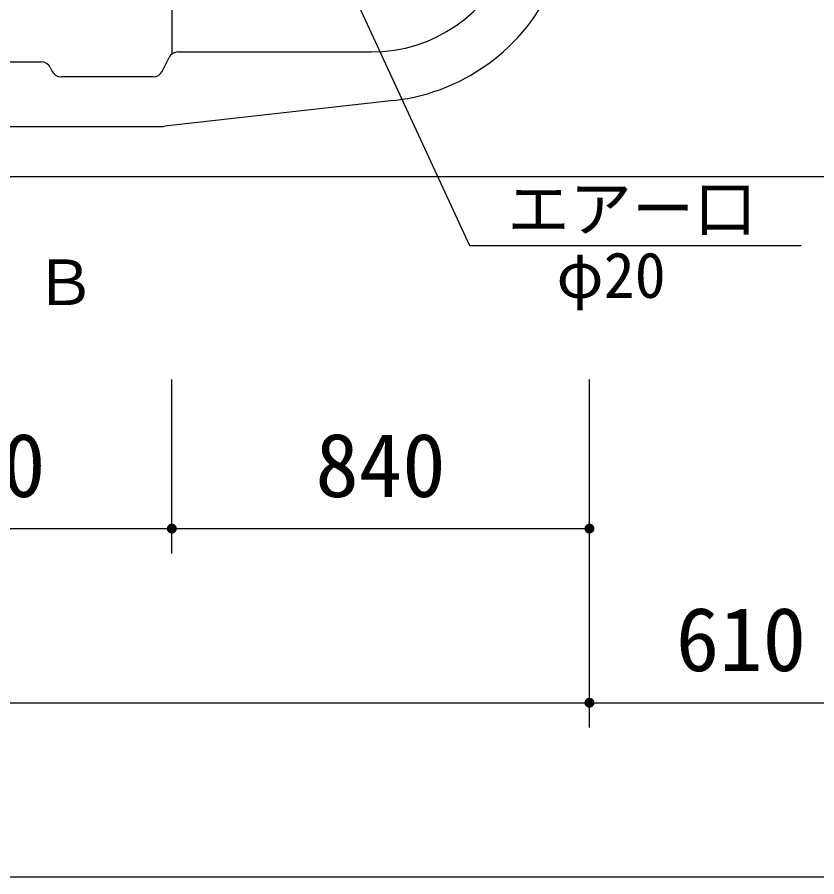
# Model space of a CAD drawing. Units: millimetres, scale not verified. Extents: x -14850 to 14850, y -10500 to 10500.
# Drawn here: x -7456 to -5848, y -1053 to 675 of the extents above; entities that cross this region are included whole.
import ezdxf
from ezdxf.enums import TextEntityAlignment as Align

# ---------------------------------------------------------------- set-up
doc = ezdxf.new("R2010")
doc.units = ezdxf.units.MM
doc.header["$LTSCALE"] = 50
for name, color, linetype, lineweight in [('0-1_躯体', 3, 'Continuous', 25), ('0-2_製作', 5, 'Continuous', 25), ('0-3_機器', 3, 'Continuous', 25)]:
    doc.layers.add(name, color=color, linetype=linetype, lineweight=lineweight)
doc.styles.add('ＭＳ ゴシック', font='')
doc.styles.get('ＭＳ ゴシック').set_extended_font_data('MS Gothic')

msp = doc.modelspace()

# ---------------------------------------------------------------- linework, layer by layer
at = {"layer": '0-1_躯体'}
for p, q in [((-7145.34, 2709), (-7145.34, 600.45)), ((-7034.86, 1272.32), (-6546.42, 215.8)), ((-7164.81, 565.78), (-7150.87, 593.67)), ((-7132.98, 604.72), (-6743.84, 604.72)), ((-7652.98, 584.72), (-7407.7, 584.72)), ((-7389.81, 573.67), (-7385.87, 565.78)), ((-7182.7, 554.72), (-7367.98, 554.72)), ((-6699.01, 507.24), (-7159.14, 455.35)), ((-10156.99, 454.72), (-7170.34, 454.72)), ((-6546.42, 215.8), (-5879.29, 215.8))]:
    msp.add_line(p, q, dxfattribs=at)
for centre, radius, start, end in [((-6743.84, 904.72), 300, 270, 339.07516), ((-6743.84, 904.72), 400, 276.43425, 339.07516), ((-7132.98, 584.72), 20, 90, 153.43494), ((-7407.7, 564.72), 20, 26.56505, 90), ((-7367.98, 574.72), 20, 206.56503, 270), ((-7182.7, 574.72), 20, 270, 333.43494), ((-7170.34, 554.72), 100, 270, 276.43425)]:
    msp.add_arc(centre, radius, start, end, dxfattribs=at)
at = {"layer": '0-2_製作', "color": 2}
for p, q in [((-7145.34, -403.4), (-7145.34, -53.78)), ((-6305.34, -753.4), (-6305.34, -53.78)), ((-7915.34, -353.4), (-7145.34, -353.4)), ((-7145.34, -353.4), (-6305.34, -353.4)), ((-10615.34, -703.4), (-6305.34, -703.4)), ((-6305.34, -703.4), (-5695.34, -703.4)), ((-10615.34, -1053.4), (-5695.34, -1053.4))]:
    msp.add_line(p, q, dxfattribs=at)
at = {"layer": '0-2_製作'}
for points in [[(-7151.22, -345.31), (-7145.34, -353.4), (-7152.19, -346.11)], [(-7150.16, -344.64), (-7145.34, -353.4), (-7151.22, -345.31)], [(-7149.02, -344.11), (-7145.34, -353.4), (-7150.16, -344.64)], [(-7147.83, -343.72), (-7145.34, -353.4), (-7149.02, -344.11)], [(-7146.6, -343.48), (-7145.34, -353.4), (-7147.83, -343.72)], [(-7145.34, -343.4), (-7145.34, -353.4), (-7146.6, -343.48)], [(-7145.34, -343.4), (-7135.34, -353.4), (-7145.34, -353.4)], [(-7144.71, -343.42), (-7135.34, -353.4), (-7145.34, -343.4)], [(-7143.47, -343.58), (-7135.34, -353.4), (-7144.71, -343.42)], [(-7142.25, -343.89), (-7135.34, -353.4), (-7143.47, -343.58)], [(-7141.08, -344.36), (-7135.34, -353.4), (-7142.25, -343.89)], [(-7139.98, -344.96), (-7135.34, -353.4), (-7141.08, -344.36)], [(-7138.97, -345.7), (-7135.34, -353.4), (-7139.98, -344.96)], [(-6311.22, -345.31), (-6305.34, -353.4), (-6312.19, -346.11)], [(-6310.16, -344.64), (-6305.34, -353.4), (-6311.22, -345.31)], [(-6309.02, -344.11), (-6305.34, -353.4), (-6310.16, -344.64)], [(-6307.83, -343.72), (-6305.34, -353.4), (-6309.02, -344.11)], [(-6306.6, -343.48), (-6305.34, -353.4), (-6307.83, -343.72)], [(-6305.34, -343.4), (-6305.34, -353.4), (-6306.6, -343.48)], [(-6305.34, -343.4), (-6295.34, -353.4), (-6305.34, -353.4)], [(-6304.71, -343.42), (-6295.34, -353.4), (-6305.34, -343.4)], [(-6303.47, -343.58), (-6295.34, -353.4), (-6304.71, -343.42)], [(-6302.25, -343.89), (-6295.34, -353.4), (-6303.47, -343.58)], [(-6301.08, -344.36), (-6295.34, -353.4), (-6302.25, -343.89)], [(-6299.98, -344.96), (-6295.34, -353.4), (-6301.08, -344.36)], [(-6298.97, -345.7), (-6295.34, -353.4), (-6299.98, -344.96)], [(-7155.32, -352.78), (-7145.34, -353.4), (-7155.34, -353.4)], [(-7145.34, -353.4), (-7155.26, -354.66), (-7155.34, -353.4)], [(-7155.17, -351.53), (-7145.34, -353.4), (-7155.32, -352.78)], [(-7145.34, -353.4), (-7155.03, -355.89), (-7155.26, -354.66)], [(-7154.85, -350.31), (-7145.34, -353.4), (-7155.17, -351.53)], [(-7145.34, -353.4), (-7154.64, -357.09), (-7155.03, -355.89)], [(-7154.39, -349.15), (-7145.34, -353.4), (-7154.85, -350.31)], [(-7145.34, -353.4), (-7154.11, -358.22), (-7154.64, -357.09)], [(-7153.79, -348.05), (-7145.34, -353.4), (-7154.39, -349.15)], [(-7145.34, -353.4), (-7153.43, -359.28), (-7154.11, -358.22)], [(-7153.05, -347.03), (-7145.34, -353.4), (-7153.79, -348.05)], [(-7145.34, -353.4), (-7152.63, -360.25), (-7153.43, -359.28)], [(-7152.19, -346.11), (-7145.34, -353.4), (-7153.05, -347.03)], [(-7145.34, -353.4), (-7151.72, -361.11), (-7152.63, -360.25)], [(-7145.34, -353.4), (-7150.7, -361.85), (-7151.72, -361.11)], [(-7145.34, -353.4), (-7149.6, -362.45), (-7150.7, -361.85)], [(-7145.34, -353.4), (-7148.43, -362.92), (-7149.6, -362.45)], [(-7145.34, -353.4), (-7147.22, -363.23), (-7148.43, -362.92)], [(-7145.34, -353.4), (-7145.97, -363.38), (-7147.22, -363.23)], [(-7145.34, -353.4), (-7145.34, -363.4), (-7145.97, -363.38)], [(-7145.34, -353.4), (-7144.09, -363.33), (-7145.34, -363.4)], [(-7135.34, -353.4), (-7144.09, -363.33), (-7145.34, -353.4)], [(-7135.34, -353.4), (-7142.86, -363.09), (-7144.09, -363.33)], [(-7135.34, -353.4), (-7141.66, -362.7), (-7142.86, -363.09)], [(-7135.34, -353.4), (-7140.52, -362.17), (-7141.66, -362.7)], [(-7135.34, -353.4), (-7139.46, -361.49), (-7140.52, -362.17)], [(-7135.34, -353.4), (-7138.5, -360.69), (-7139.46, -361.49)], [(-7138.05, -346.56), (-7135.34, -353.4), (-7138.97, -345.7)], [(-7135.34, -353.4), (-7137.64, -359.78), (-7138.5, -360.69)], [(-7137.25, -347.53), (-7135.34, -353.4), (-7138.05, -346.56)], [(-7135.34, -353.4), (-7136.9, -358.76), (-7137.64, -359.78)], [(-7136.58, -348.59), (-7135.34, -353.4), (-7137.25, -347.53)], [(-7135.34, -353.4), (-7136.29, -357.66), (-7136.9, -358.76)], [(-7136.04, -349.72), (-7135.34, -353.4), (-7136.58, -348.59)], [(-7135.34, -353.4), (-7135.83, -356.49), (-7136.29, -357.66)], [(-7135.66, -350.92), (-7135.34, -353.4), (-7136.04, -349.72)], [(-7135.34, -353.4), (-7135.52, -355.28), (-7135.83, -356.49)], [(-7135.42, -352.15), (-7135.34, -353.4), (-7135.66, -350.92)], [(-7135.34, -353.4), (-7135.36, -354.03), (-7135.52, -355.28)], [(-6315.32, -352.78), (-6305.34, -353.4), (-6315.34, -353.4)], [(-6305.34, -353.4), (-6315.26, -354.66), (-6315.34, -353.4)], [(-6315.16, -351.53), (-6305.34, -353.4), (-6315.32, -352.78)], [(-6305.34, -353.4), (-6315.03, -355.89), (-6315.26, -354.66)], [(-6314.85, -350.31), (-6305.34, -353.4), (-6315.16, -351.53)], [(-6305.34, -353.4), (-6314.64, -357.09), (-6315.03, -355.89)], [(-6314.39, -349.15), (-6305.34, -353.4), (-6314.85, -350.31)], [(-6305.34, -353.4), (-6314.11, -358.22), (-6314.64, -357.09)], [(-6313.79, -348.05), (-6305.34, -353.4), (-6314.39, -349.15)], [(-6305.34, -353.4), (-6313.43, -359.28), (-6314.11, -358.22)], [(-6313.05, -347.03), (-6305.34, -353.4), (-6313.79, -348.05)], [(-6305.34, -353.4), (-6312.63, -360.25), (-6313.43, -359.28)], [(-6312.19, -346.11), (-6305.34, -353.4), (-6313.05, -347.03)], [(-6305.34, -353.4), (-6311.72, -361.11), (-6312.63, -360.25)], [(-6305.34, -353.4), (-6310.7, -361.85), (-6311.72, -361.11)], [(-6305.34, -353.4), (-6309.6, -362.45), (-6310.7, -361.85)], [(-6305.34, -353.4), (-6308.43, -362.92), (-6309.6, -362.45)], [(-6305.34, -353.4), (-6307.22, -363.23), (-6308.43, -362.92)], [(-6305.34, -353.4), (-6305.97, -363.38), (-6307.22, -363.23)], [(-6305.34, -353.4), (-6305.34, -363.4), (-6305.97, -363.38)], [(-6305.34, -353.4), (-6304.09, -363.33), (-6305.34, -363.4)], [(-6295.34, -353.4), (-6304.09, -363.33), (-6305.34, -353.4)], [(-6295.34, -353.4), (-6302.86, -363.09), (-6304.09, -363.33)], [(-6295.34, -353.4), (-6301.66, -362.7), (-6302.86, -363.09)], [(-6295.34, -353.4), (-6300.52, -362.17), (-6301.66, -362.7)], [(-6295.34, -353.4), (-6299.46, -361.49), (-6300.52, -362.17)], [(-6295.34, -353.4), (-6298.5, -360.69), (-6299.46, -361.49)], [(-6298.05, -346.56), (-6295.34, -353.4), (-6298.97, -345.7)], [(-6295.34, -353.4), (-6297.64, -359.78), (-6298.5, -360.69)], [(-6297.25, -347.53), (-6295.34, -353.4), (-6298.05, -346.56)], [(-6295.34, -353.4), (-6296.9, -358.76), (-6297.64, -359.78)], [(-6296.58, -348.59), (-6295.34, -353.4), (-6297.25, -347.53)], [(-6295.34, -353.4), (-6296.29, -357.66), (-6296.9, -358.76)], [(-6296.04, -349.72), (-6295.34, -353.4), (-6296.58, -348.59)], [(-6295.34, -353.4), (-6295.83, -356.49), (-6296.29, -357.66)], [(-6295.66, -350.92), (-6295.34, -353.4), (-6296.04, -349.72)], [(-6295.34, -353.4), (-6295.52, -355.28), (-6295.83, -356.49)], [(-6295.42, -352.15), (-6295.34, -353.4), (-6295.66, -350.92)], [(-6295.34, -353.4), (-6295.36, -354.03), (-6295.52, -355.28)], [(-6315.32, -702.78), (-6305.34, -703.4), (-6315.34, -703.4)], [(-6315.34, -703.4), (-6315.03, -705.89), (-6315.26, -704.66)], [(-6305.34, -703.4), (-6315.03, -705.89), (-6315.34, -703.4)], [(-6315.16, -701.53), (-6305.34, -703.4), (-6315.32, -702.78)], [(-6314.85, -700.31), (-6305.34, -703.4), (-6315.16, -701.53)], [(-6305.34, -703.4), (-6314.64, -707.09), (-6315.03, -705.89)], [(-6314.39, -699.15), (-6305.34, -703.4), (-6314.85, -700.31)], [(-6305.34, -703.4), (-6314.11, -708.22), (-6314.64, -707.09)], [(-6313.79, -698.05), (-6305.34, -703.4), (-6314.39, -699.15)], [(-6305.34, -703.4), (-6313.43, -709.28), (-6314.11, -708.22)], [(-6313.05, -697.03), (-6305.34, -703.4), (-6313.79, -698.05)], [(-6305.34, -703.4), (-6312.63, -710.25), (-6313.43, -709.28)], [(-6312.19, -696.11), (-6305.34, -703.4), (-6313.05, -697.03)], [(-6305.34, -703.4), (-6311.72, -711.11), (-6312.63, -710.25)], [(-6311.22, -695.31), (-6305.34, -703.4), (-6312.19, -696.11)], [(-6305.34, -703.4), (-6310.7, -711.85), (-6311.72, -711.11)], [(-6310.16, -694.64), (-6305.34, -703.4), (-6311.22, -695.31)], [(-6305.34, -703.4), (-6309.6, -712.45), (-6310.7, -711.85)], [(-6309.02, -694.11), (-6305.34, -703.4), (-6310.16, -694.64)], [(-6305.34, -703.4), (-6308.43, -712.92), (-6309.6, -712.45)], [(-6307.83, -693.72), (-6305.34, -703.4), (-6309.02, -694.11)], [(-6305.34, -703.4), (-6307.22, -713.23), (-6308.43, -712.92)], [(-6306.6, -693.48), (-6305.34, -703.4), (-6307.83, -693.72)], [(-6305.34, -703.4), (-6305.97, -713.38), (-6307.22, -713.23)], [(-6305.34, -693.4), (-6305.34, -703.4), (-6306.6, -693.48)], [(-6305.34, -703.4), (-6305.34, -713.4), (-6305.97, -713.38)], [(-6305.34, -693.4), (-6295.34, -703.4), (-6305.34, -703.4)], [(-6304.71, -693.42), (-6295.34, -703.4), (-6305.34, -693.4)], [(-6305.34, -703.4), (-6304.09, -713.33), (-6305.34, -713.4)], [(-6295.34, -703.4), (-6304.09, -713.33), (-6305.34, -703.4)], [(-6303.47, -693.58), (-6295.34, -703.4), (-6304.71, -693.42)], [(-6295.34, -703.4), (-6302.86, -713.09), (-6304.09, -713.33)], [(-6302.25, -693.89), (-6295.34, -703.4), (-6303.47, -693.58)], [(-6295.34, -703.4), (-6301.66, -712.7), (-6302.86, -713.09)], [(-6301.08, -694.36), (-6295.34, -703.4), (-6302.25, -693.89)], [(-6295.34, -703.4), (-6300.52, -712.17), (-6301.66, -712.7)], [(-6299.98, -694.96), (-6295.34, -703.4), (-6301.08, -694.36)], [(-6295.34, -703.4), (-6299.46, -711.49), (-6300.52, -712.17)], [(-6298.97, -695.7), (-6295.34, -703.4), (-6299.98, -694.96)], [(-6295.34, -703.4), (-6298.5, -710.69), (-6299.46, -711.49)], [(-6298.05, -696.56), (-6295.34, -703.4), (-6298.97, -695.7)], [(-6295.34, -703.4), (-6297.64, -709.78), (-6298.5, -710.69)], [(-6297.25, -697.53), (-6295.34, -703.4), (-6298.05, -696.56)], [(-6295.34, -703.4), (-6296.9, -708.76), (-6297.64, -709.78)], [(-6296.58, -698.59), (-6295.34, -703.4), (-6297.25, -697.53)], [(-6295.34, -703.4), (-6296.29, -707.66), (-6296.9, -708.76)], [(-6296.04, -699.72), (-6295.34, -703.4), (-6296.58, -698.59)], [(-6295.34, -703.4), (-6295.83, -706.49), (-6296.29, -707.66)], [(-6295.66, -700.92), (-6295.34, -703.4), (-6296.04, -699.72)], [(-6295.34, -703.4), (-6295.52, -705.28), (-6295.83, -706.49)], [(-6295.42, -702.15), (-6295.34, -703.4), (-6295.66, -700.92)], [(-6295.34, -703.4), (-6295.36, -704.03), (-6295.52, -705.28)]]:
    msp.add_solid(points, dxfattribs=at)
at = {"layer": '0-3_機器', "color": 2}
msp.add_lwpolyline([(-10860.34, 2954.72), (-10860.34, 354.72), (-5595.34, 354.72)], dxfattribs=at)

# ---------------------------------------------------------------- texts
at = {"layer": '0-1_躯体', "color": 4, "style": 'ＭＳ ゴシック'}
for s, p in [('\u3000エアー口\u3000', (-6595.62, 216.37)), ('\u3000φ20', (-6496.83, 82.87)), ('Ｂ', (-7422.73, 68.24))]:
    msp.add_text(s, height=91.79, dxfattribs=at).set_placement(p, align=Align.BOTTOM_LEFT)
at = {"layer": '0-2_製作', "color": 4, "style": 'ＭＳ ゴシック'}
for s, p in [('770', (-7661.59, -328.4)), ('840', (-6856.59, -328.4)), ('610', (-6131.59, -678.4))]:
    msp.add_text(s, height=128.4, dxfattribs=at).set_placement(p, align=Align.BOTTOM_LEFT)

doc.saveas('drawing.dxf')
